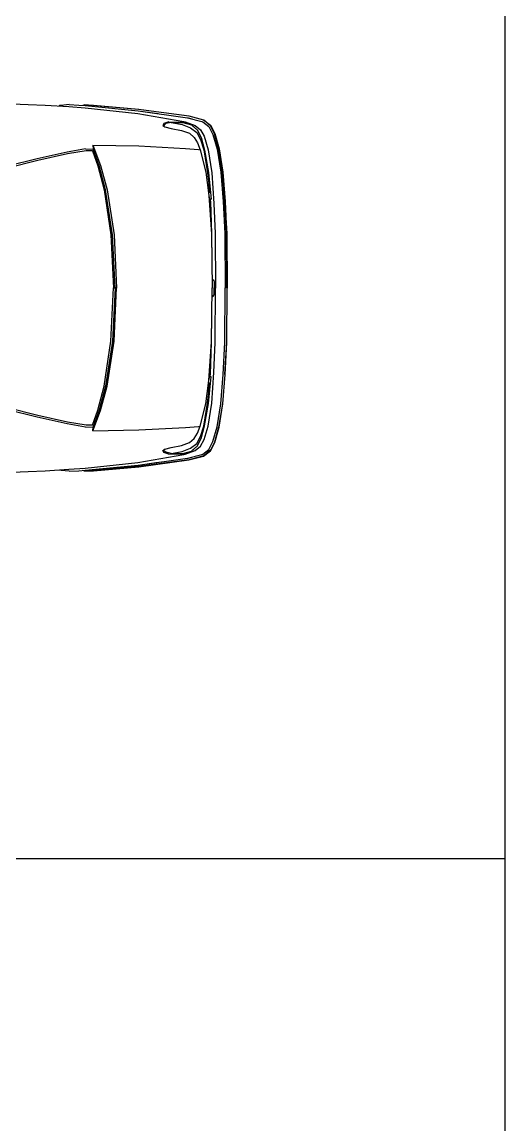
# Model space of a CAD drawing. Header units: millimetres. Extents: x 116290 to 180258, y 22146 to 121276.
# Drawn here: x 178198 to 180258, y 50562 to 55268 of the extents above; entities that cross this region are included whole.
import ezdxf

# ---------------------------------------------------------------- set-up
doc = ezdxf.new("R2010")
doc.units = ezdxf.units.MM
doc.layers.add('www.cad-blocks.net', color=7, linetype='Continuous')

# ---------------------------------------------------------------- blocks, each defined once
blk = doc.blocks.new('A$C617A6C7D')
at = {"linetype": 'Continuous'}
for p, q in [((3179.1, 1668), (3248.1, 1665.4)), ((3248.1, 1665.4), (3320.3, 1662.4)), ((3320.3, 1662.4), (3421.8, 1655.8)), ((3381.7, 1660), (3379.5, 1658.6)), ((3388, 1661.3), (3381.7, 1660)), ((3423, 1664.3), (3388, 1661.3)), ((3421.8, 1655.8), (3491.1, 1650.9)), ((3423, 1664.3), (3463.8, 1661.7)), ((3463.8, 1661.7), (3491.2, 1660)), ((3489.9, 1664.1), (3480.4, 1660.7)), ((3489.9, 1664.1), (3527, 1662.1)), ((3718.3, 1644.2), (3489.9, 1664.1)), ((3491.1, 1650.9), (3715.6, 1626.7)), ((3491.2, 1660), (3717.5, 1637.7)), ((3527, 1662.1), (3720.4, 1644.8)), ((3715.6, 1626.7), (3911.2, 1592)), ((3717.1, 1637.6), (3928.1, 1608.5)), ((3717.5, 1637.7), (3801.7, 1626)), ((3934.4, 1615.4), (3718.3, 1644.2)), ((3720.4, 1644.8), (3933.7, 1616)), ((3928.1, 1608.5), (3988.6, 1592.8)), ((3928.1, 1608.5), (3930.8, 1608)), ((3930.8, 1608), (3945.8, 1603.9)), ((3933.7, 1616), (3995.9, 1599.5)), ((3997.7, 1597.7), (3934.4, 1615.4)), ((3826.8, 1583.4), (3821.9, 1575.7)), ((3821.9, 1575.7), (3831, 1569.3)), ((3830.1, 1580.2), (3825.4, 1573.7)), ((3829.3, 1570.5), (3825.4, 1573.7)), ((3848.3, 1591.1), (3826.8, 1583.4)), ((3834.6, 1583.2), (3830.1, 1580.2)), ((3831, 1569.3), (3857.5, 1562.7)), ((3857.5, 1588.3), (3834.6, 1583.2)), ((3848.3, 1591.1), (3909.3, 1589.8)), ((3857.5, 1588.3), (3907.4, 1588)), ((3857.5, 1588.3), (3904.9, 1579.8)), ((3857.5, 1562.7), (3901.4, 1554.5)), ((3901.4, 1554.5), (3936.3, 1542)), ((3904.9, 1579.8), (3940.8, 1565.4)), ((3907.4, 1588), (3944.3, 1578)), ((3909.3, 1589.8), (3943.9, 1578.1)), ((3911.2, 1592), (3917.4, 1590.8)), ((3917.4, 1590.8), (3960.7, 1576)), ((3940.8, 1565.4), (3966.8, 1545.1)), ((3944.3, 1578), (3968.9, 1556.8)), ((3944.3, 1577.9), (3946.3, 1577.2)), ((3946.3, 1577.2), (3963.6, 1561.4)), ((3960.7, 1576), (3983.3, 1557.3)), ((3968.9, 1556.8), (3985.3, 1524.6)), ((3969.2, 1556.3), (3969.2, 1556.2)), ((3969.2, 1556.2), (3969.7, 1555.3)), ((3983.3, 1557.3), (3998.5, 1529.2)), ((3988.6, 1592.8), (3992.9, 1591.2)), ((3992.9, 1591.2), (4019, 1570.7)), ((3992.9, 1591.2), (3992.9, 1591.2)), ((3995.9, 1599.5), (4025.7, 1576.4)), ((4025.3, 1574.5), (3997.7, 1597.7)), ((4019, 1570.7), (4036.2, 1537.5)), ((4043.3, 1540.1), (4025.3, 1574.5)), ((4025.7, 1576.4), (4044.5, 1541.4)), ((3936.3, 1542), (3956.5, 1523.8)), ((3956.5, 1523.8), (3970.1, 1501.5)), ((3966.8, 1545.1), (3983.4, 1516)), ((3983.4, 1516), (3996.5, 1471.4)), ((3985.3, 1524.6), (4000.2, 1470.6)), ((3998.5, 1529.2), (4015.6, 1471)), ((4036.2, 1537.5), (4053.7, 1474.5)), ((4060.5, 1475.4), (4043.3, 1540.1)), ((4044.5, 1541.4), (4062, 1475.4)), ((3414.1, 1461.9), (3286.6, 1433.2)), ((3492.1, 1475.7), (3414.1, 1461.9)), ((3495.1, 1467.6), (3416.1, 1454.4)), ((3492.1, 1475.7), (3524.7, 1474.8)), ((3521.7, 1467.7), (3495.1, 1467.6)), ((3521.7, 1467.7), (3544.3, 1403)), ((3523.9, 1491.5), (3524.7, 1474.8)), ((3523.9, 1491.5), (3556, 1404.9)), ((3523.9, 1491.5), (3720.4, 1487.9)), ((3550.8, 1403.9), (3524.7, 1474.8)), ((3720.4, 1487.9), (3919.5, 1477)), ((3919.5, 1477), (3974.1, 1473.4)), ((3970.1, 1501.5), (3981.8, 1471.1)), ((3974.1, 1473.4), (3981.5, 1471.6)), ((3981.5, 1471.6), (3981.8, 1471.1)), ((3981.8, 1471.1), (4005.1, 1376.7)), ((3996.5, 1471.4), (4012.2, 1374.1)), ((4000.2, 1470.6), (4016.8, 1374.3)), ((4015.6, 1471), (4031.8, 1373.6)), ((4053.7, 1474.5), (4069.3, 1376.2)), ((4076.4, 1376), (4060.5, 1475.4)), ((4062, 1475.4), (4078, 1376.5)), ((3286.6, 1433.2), (3159.2, 1401.9)), ((3289.5, 1426.1), (3160.1, 1393.7)), ((3416.1, 1454.4), (3289.5, 1426.1)), ((3544.3, 1403), (3572.6, 1300.4)), ((3578.3, 1300.8), (3550.8, 1403.9)), ((3556, 1404.9), (3584.2, 1301.5)), ((4005.1, 1376.7), (4018.1, 1276.7)), ((4012.2, 1374.1), (4022.3, 1290.9)), ((4016.8, 1374.3), (4028.8, 1261.3)), ((4031.8, 1373.6), (4040.2, 1243.1)), ((4069.3, 1376.2), (4080, 1251)), ((4087.4, 1251.3), (4076.4, 1376)), ((4078, 1376.5), (4088.1, 1251.6)), ((4012.3, 1327.2), (4017.2, 1310.5)), ((3572.6, 1300.4), (3600.2, 1109.1)), ((3607.1, 1109.2), (3578.3, 1300.8)), ((3584.2, 1301.5), (3614.2, 1109.5)), ((4022.3, 1290.9), (4016.9, 1286.1)), ((4017.2, 1310.5), (4022.3, 1290.9)), ((4018.1, 1276.7), (4029.3, 1112.3)), ((4018.4, 1273.3), (4025.9, 1250.5)), ((4028.8, 1261.3), (4023.2, 1258.8)), ((4025.9, 1250.5), (4030.1, 1114)), ((4040.2, 1243.1), (4045.1, 1114.1)), ((4080, 1251), (4086.5, 1114.3)), ((4087.4, 1251.3), (4094.3, 1136.3)), ((4093.6, 1115.3), (4087.4, 1251.3)), ((4088.1, 1251.6), (4091.2, 1187.9)), ((4094.3, 1136.3), (4095.5, 1114.8)), ((4094.3, 1136.3), (4094.3, 1136.3)), ((3600.2, 1109.1), (3611.7, 882)), ((3618.6, 882.1), (3607.1, 1109.2)), ((3614.2, 1109.5), (3625.1, 882)), ((4029.3, 1112.3), (4033.2, 882)), ((4030.1, 1114), (4031.3, 998.3)), ((4045.1, 1114.1), (4047.4, 882)), ((4086.5, 1114.3), (4088, 882)), ((4095.4, 882.2), (4093.6, 1115.3)), ((4095.5, 1114.8), (4097.4, 882)), ((4032.6, 920.4), (4037, 917)), ((4037, 917), (4039.4, 913.1)), ((4039.4, 913.1), (4041.6, 907.5)), ((4039.6, 912.6), (4043.1, 909.9)), ((4041.6, 907.5), (4042, 903.1)), ((4042, 903.1), (4041.9, 898.4)), ((4041.9, 898.4), (4041.9, 882)), ((4043.1, 909.9), (4044.9, 904.2)), ((4044.9, 904.2), (4045.1, 882.2)), ((3600.2, 655.1), (3611.7, 882.1)), ((3618.6, 882), (3607.1, 655)), ((3625.1, 882.1), (3611.7, 882.1)), ((3625.1, 882.1), (3611.7, 882.1)), ((3625.1, 882), (3611.7, 882)), ((3625.1, 882), (3611.7, 882)), ((3614.2, 654.7), (3625.1, 882.1)), ((4029.3, 651.9), (4033.2, 882.2)), ((4032.6, 843.8), (4037, 847.2)), ((4037, 847.2), (4039.4, 851.1)), ((4039.4, 851.1), (4041.6, 856.7)), ((4039.6, 851.6), (4043.1, 854.3)), ((4041.6, 856.7), (4042, 861.1)), ((4041.9, 865.8), (4041.9, 882.2)), ((4042, 861.1), (4041.9, 865.8)), ((4043.1, 854.3), (4044.9, 859.9)), ((4044.9, 859.9), (4045.1, 882)), ((4045.1, 650.1), (4047.4, 882.2)), ((4086.5, 649.8), (4088, 882.2)), ((4095.4, 882), (4093.6, 648.9)), ((4095.5, 649.4), (4097.4, 882.2)), ((4030.1, 650.1), (4031.3, 765.9)), ((3572.6, 463.8), (3600.2, 655.1)), ((3607.1, 655), (3578.3, 463.4)), ((3584.2, 462.7), (3614.2, 654.7)), ((4018.1, 487.5), (4029.3, 651.9)), ((4025.9, 513.7), (4030.1, 650.1)), ((4040.2, 521.1), (4045.1, 650.1)), ((4080, 513.2), (4086.5, 649.8)), ((4093.6, 648.9), (4087.4, 512.9)), ((4087.4, 512.9), (4094.3, 627.9)), ((4094.3, 627.9), (4095.5, 649.4)), ((4094.3, 627.9), (4094.3, 627.9)), ((4088.1, 512.6), (4091.2, 576.3)), ((4031.8, 390.5), (4040.2, 521.1)), ((4005.1, 387.5), (4018.1, 487.5)), ((4012.2, 390.1), (4022.3, 473.3)), ((4016.8, 389.9), (4028.8, 502.9)), ((4022.3, 473.3), (4016.9, 478.1)), ((4017.2, 453.7), (4022.3, 473.3)), ((4018.4, 490.9), (4025.9, 513.7)), ((4028.8, 502.9), (4023.2, 505.4)), ((4069.3, 388), (4080, 513.2)), ((4087.4, 512.9), (4076.4, 388.2)), ((4078, 387.6), (4088.1, 512.6)), ((3544.3, 361.2), (3572.6, 463.8)), ((3578.3, 463.4), (3550.8, 360.3)), ((3556, 359.3), (3584.2, 462.7)), ((4012.3, 437), (4017.2, 453.7)), ((3981.8, 293.1), (4005.1, 387.5)), ((3996.5, 292.8), (4012.2, 390.1)), ((4000.2, 293.6), (4016.8, 389.9)), ((4015.6, 293.1), (4031.8, 390.5)), ((4053.7, 289.7), (4069.3, 388)), ((4076.4, 388.2), (4060.5, 288.8)), ((4062, 288.8), (4078, 387.6)), ((3286.6, 331), (3159.2, 362.3)), ((3289.5, 338.1), (3160.1, 370.5)), ((3414.1, 302.2), (3286.6, 331)), ((3416.1, 309.8), (3289.5, 338.1)), ((3521.7, 296.5), (3544.3, 361.2)), ((3523.9, 272.7), (3556, 359.3)), ((3550.8, 360.3), (3524.7, 289.4)), ((3492.1, 288.5), (3414.1, 302.2)), ((3495.1, 296.5), (3416.1, 309.8)), ((3492.1, 288.5), (3524.7, 289.4)), ((3521.7, 296.5), (3495.1, 296.5)), ((3523.9, 272.7), (3524.7, 289.4)), ((3720.4, 276.3), (3919.5, 287.2)), ((3919.5, 287.2), (3974.1, 290.8)), ((3970.1, 262.7), (3981.8, 293.1)), ((3974.1, 290.8), (3981.5, 292.6)), ((3981.5, 292.6), (3981.8, 293.1)), ((3983.4, 248.2), (3996.5, 292.8)), ((3985.3, 239.6), (4000.2, 293.6)), ((3998.5, 235), (4015.6, 293.1)), ((4036.2, 226.7), (4053.7, 289.7)), ((4060.5, 288.8), (4043.3, 224.1)), ((4044.5, 222.8), (4062, 288.8)), ((3523.9, 272.7), (3720.4, 276.3)), ((3936.3, 222.2), (3956.5, 240.4)), ((3956.5, 240.4), (3970.1, 262.7)), ((3966.8, 219.1), (3983.4, 248.2)), ((3968.9, 207.3), (3985.3, 239.6)), ((3821.9, 188.5), (3831, 194.9)), ((3826.8, 180.8), (3821.9, 188.5)), ((3829.3, 193.7), (3825.4, 190.5)), ((3830.1, 184), (3825.4, 190.5)), ((3831, 194.9), (3857.5, 201.4)), ((3857.5, 201.4), (3901.4, 209.7)), ((3901.4, 209.7), (3936.3, 222.2)), ((3904.9, 184.4), (3940.8, 198.8)), ((3940.8, 198.8), (3966.8, 219.1)), ((3944.3, 186.2), (3968.9, 207.3)), ((3946.3, 186.9), (3963.6, 202.8)), ((3960.7, 188.2), (3983.3, 206.9)), ((3969.2, 208), (3969.7, 208.9)), ((3969.2, 207.9), (3969.2, 208)), ((3983.3, 206.9), (3998.5, 235)), ((3992.9, 173), (4019, 193.5)), ((4025.3, 189.7), (3997.7, 166.5)), ((4019, 193.5), (4036.2, 226.7)), ((4043.3, 224.1), (4025.3, 189.7)), ((4025.7, 187.8), (4044.5, 222.8)), ((3715.6, 137.5), (3911.2, 172.2)), ((3717.1, 126.6), (3928.1, 155.7)), ((3934.4, 148.8), (3718.3, 120)), ((3720.4, 119.4), (3933.7, 148.2)), ((3848.3, 173.1), (3826.8, 180.8)), ((3834.6, 181), (3830.1, 184)), ((3857.5, 175.9), (3834.6, 181)), ((3848.3, 173.1), (3909.3, 174.4)), ((3857.5, 175.9), (3904.9, 184.4)), ((3857.5, 175.9), (3907.4, 176.2)), ((3907.4, 176.2), (3944.3, 186.2)), ((3909.3, 174.4), (3943.9, 186.1)), ((3911.2, 172.2), (3917.4, 173.4)), ((3917.4, 173.4), (3960.7, 188.2)), ((3928.1, 155.7), (3988.6, 171.4)), ((3928.1, 155.7), (3930.8, 156.2)), ((3930.8, 156.2), (3945.8, 160.3)), ((3933.7, 148.2), (3995.9, 164.7)), ((3997.7, 166.5), (3934.4, 148.8)), ((3944.3, 186.3), (3946.3, 186.9)), ((3988.6, 171.4), (3992.9, 173)), ((3992.9, 173), (3992.9, 173)), ((3995.9, 164.7), (4025.7, 187.8)), ((3179.1, 96.2), (3248.1, 98.7)), ((3248.1, 98.7), (3320.3, 101.8)), ((3320.3, 101.8), (3421.8, 108.4)), ((3381.7, 104.2), (3379.5, 105.6)), ((3388, 102.9), (3381.7, 104.2)), ((3423, 99.9), (3388, 102.9)), ((3421.8, 108.4), (3491.1, 113.3)), ((3423, 99.9), (3463.8, 102.5)), ((3463.8, 102.5), (3491.2, 104.1)), ((3489.9, 100.1), (3480.4, 103.5)), ((3718.3, 120), (3489.9, 100.1)), ((3489.9, 100.1), (3527, 102.1)), ((3491.1, 113.3), (3715.6, 137.5)), ((3491.2, 104.1), (3717.5, 126.5)), ((3527, 102.1), (3720.4, 119.4)), ((3717.5, 126.5), (3801.7, 138.2))]:
    blk.add_line(p, q, dxfattribs=at)
blk = doc.blocks.new('FORMAT')
at = {"color": 155, "true_color": 0x546d8e}
for p, q in [((180258.2, 59973.1), (180258.2, 22146)), ((120018.9, 51698.6), (180258.2, 51698.6))]:
    blk.add_line(p, q, dxfattribs=at)

msp = doc.modelspace()

# ---------------------------------------------------------------- block references
msp.add_blockref('A$C617A6C7D', (174976.2, 53250.8))
at = {"layer": 'www.cad-blocks.net'}
msp.add_blockref('FORMAT', (0, 0), dxfattribs=at)

doc.saveas('drawing.dxf')
